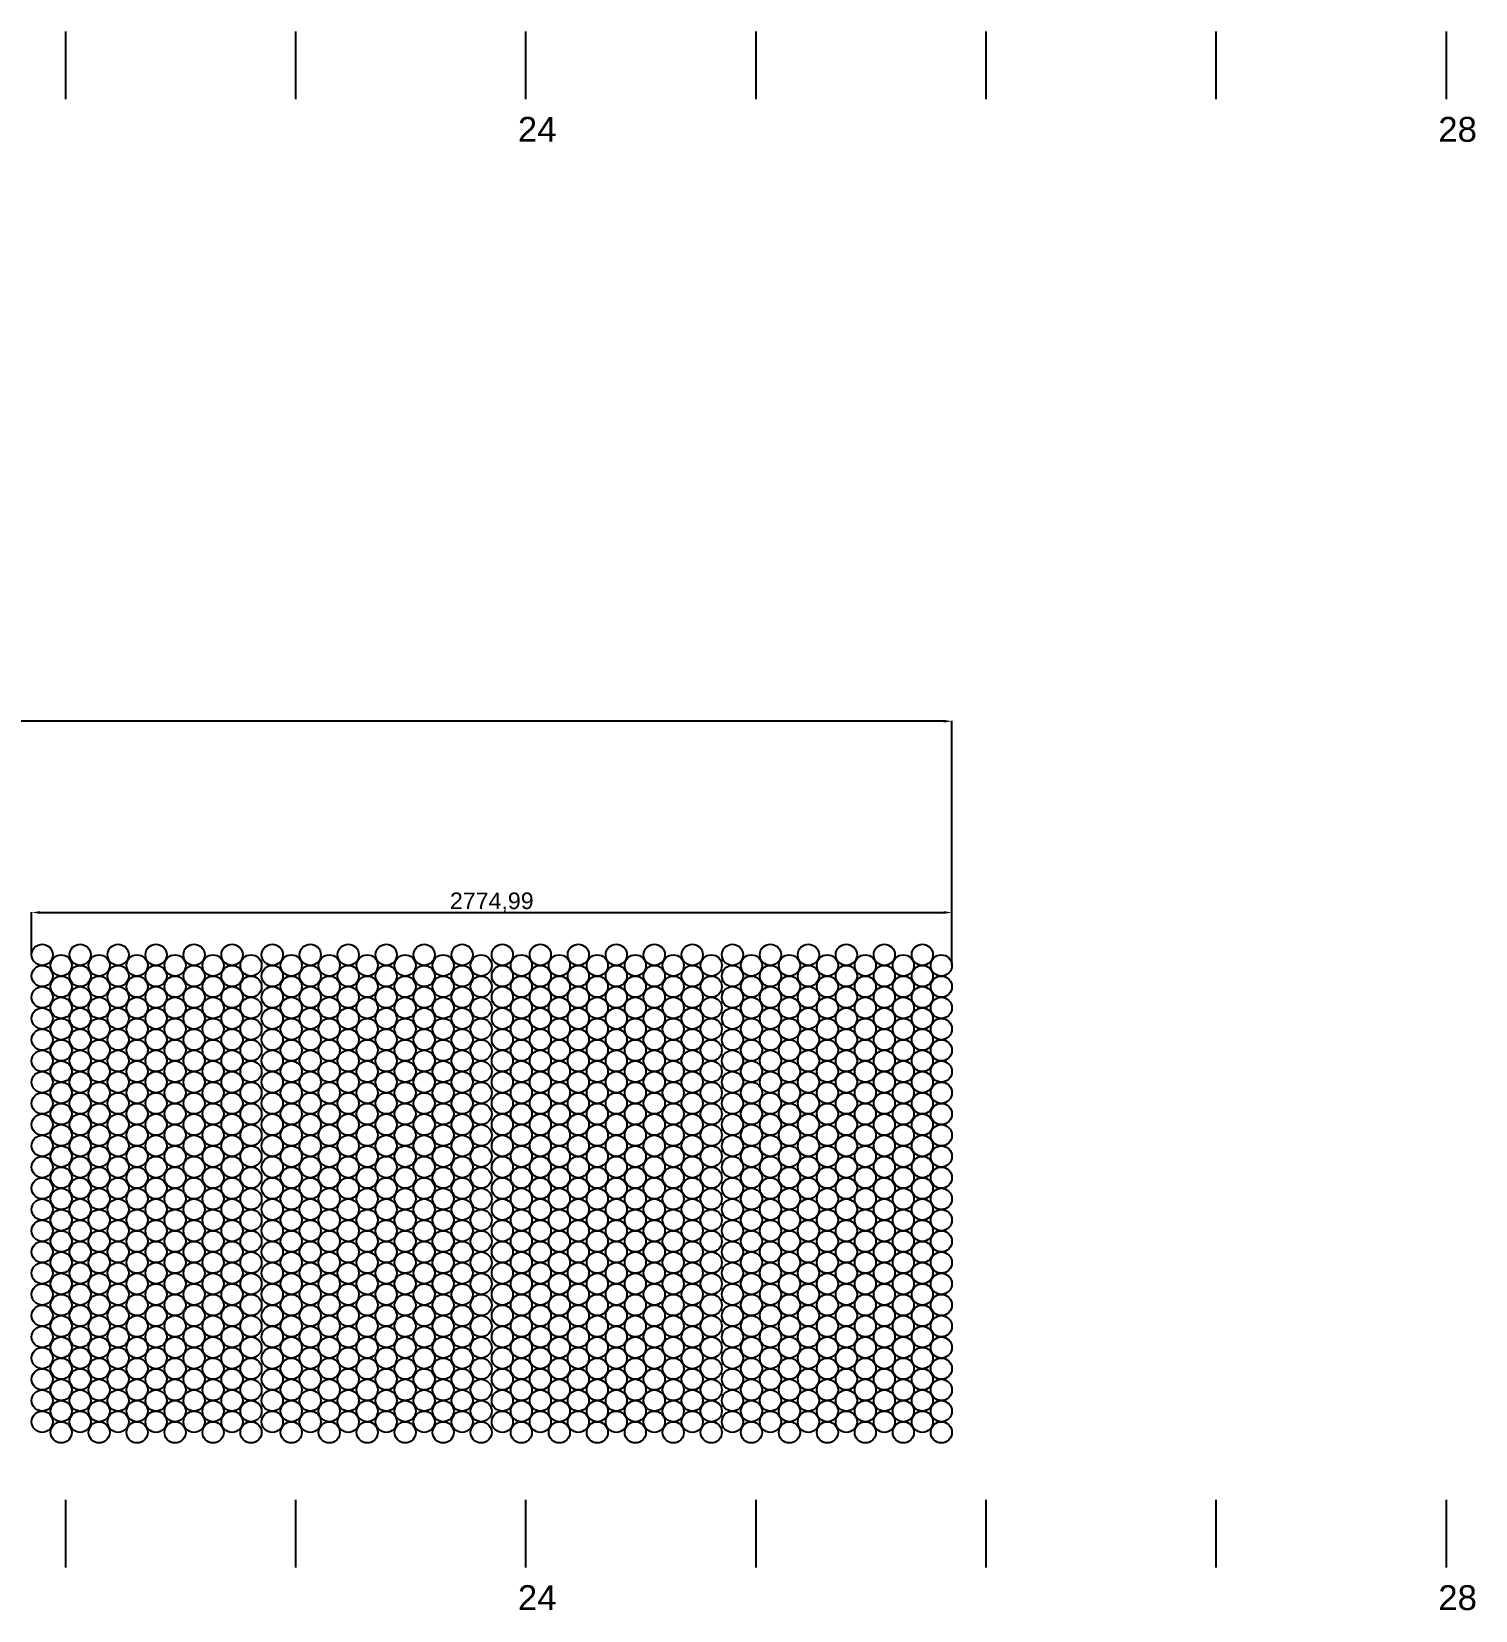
# Model space of a CAD drawing. Header units: millimetres. Extents: x -918 to 51042, y -35619 to 21649.
# Drawn here: x 17710 to 22063, y -35619 to -30858 of the extents above; entities that cross this region are included whole.
import ezdxf

# ---------------------------------------------------------------- set-up
doc = ezdxf.new("R2010")
doc.units = ezdxf.units.MM
doc.layers.add('для лазера', color=7, linetype='Continuous')
doc.styles.get("Standard").update_dxf_attribs({"font": 'arial.ttf'})
doc.dimstyles.new('ISO-25', dxfattribs={"dimtxt": 2.5, "dimasz": 2.5, "dimexe": 1.25, "dimexo": 0.625, "dimtad": 1, "dimtxsty": 'Standard', "dimcen": 2.5, "dimadec": 0, "dimazin": 0, "dimtfac": 1, "dimtmove": 0, "dimatfit": 3, "dimfxl": 1, "dimarcsym": 0})

# ---------------------------------------------------------------- blocks, each defined once
blk = doc.blocks.new('*D53')
at = {"layer": 'Defpoints', "color": 0, "transparency": 16777216}
for p in [(20484.7, -33514.4), (17709.7, -33640), (20484.7, -33674)]:
    blk.add_point(p, dxfattribs=at)
at = {"layer": 'для лазера', "color": 0, "lineweight": -2, "transparency": 16777216}
for p, q in [((17709.7, -33639.4), (17709.7, -33513.2)), ((20484.7, -33673.3), (20484.7, -33513.2)), ((17734.7, -33514.4), (20459.7, -33514.4))]:
    blk.add_line(p, q, dxfattribs=at)
at = {"layer": 'для лазера', "color": 0, "transparency": 16777216}
for points in [[(17734.7, -33510.3), (17734.7, -33518.6), (17709.7, -33514.4)], [(20459.7, -33510.3), (20459.7, -33518.6), (20484.7, -33514.4)]]:
    blk.add_solid(points, dxfattribs=at)
at = {"layer": 'для лазера', "color": 0, "transparency": 16777216, "insert": (19097.2, -33483.8), "char_height": 50, "attachment_point": 5}
blk.add_mtext('2774,99', dxfattribs=at)
blk = doc.blocks.new('*D47')
at = {"layer": 'Defpoints', "color": 0, "transparency": 16777216}
for p in [(2549.1, -32937.7), (2549.1, -33669.9), (20484.7, -33674)]:
    blk.add_point(p, dxfattribs=at)
at = {"layer": 'для лазера', "color": 0, "lineweight": -2, "transparency": 16777216}
for p, q in [((2549.1, -33669.3), (2549.1, -32936.5)), ((20459.7, -32937.7), (2574.1, -32937.7)), ((20484.7, -33673.3), (20484.7, -32936.5))]:
    blk.add_line(p, q, dxfattribs=at)
at = {"layer": 'для лазера', "color": 0, "transparency": 16777216}
for points in [[(2574.1, -32933.5), (2574.1, -32941.9), (2549.1, -32937.7)], [(20459.7, -32933.5), (20459.7, -32941.9), (20484.7, -32937.7)]]:
    blk.add_solid(points, dxfattribs=at)
at = {"layer": 'для лазера', "color": 0, "transparency": 16777216, "insert": (11516.9, -32907), "char_height": 50, "attachment_point": 5}
blk.add_mtext('17935,61', dxfattribs=at)

msp = doc.modelspace()

# ---------------------------------------------------------------- linework, layer by layer
at = {"layer": 'для лазера'}
for p, q in [((17811.757, -30858.247), (17811.757, -31061.719)), ((18505.519, -30858.247), (18505.519, -31061.719)), ((19199.28, -30858.247), (19199.28, -31061.719)), ((19893.042, -30858.247), (19893.042, -31061.719)), ((20586.804, -30858.247), (20586.804, -31061.719)), ((21280.565, -30858.247), (21280.565, -31061.719)), ((21974.327, -30858.247), (21974.327, -31061.719)), ((17811.757, -35285.423), (17811.757, -35488.896)), ((18505.519, -35285.423), (18505.519, -35488.896)), ((19199.28, -35285.423), (19199.28, -35488.896)), ((19893.042, -35285.423), (19893.042, -35488.896)), ((20586.804, -35285.423), (20586.804, -35488.896)), ((21280.565, -35285.423), (21280.565, -35488.896)), ((21974.327, -35285.423), (21974.327, -35488.896))]:
    msp.add_line(p, q, dxfattribs=at)
at = {"layer": 'для лазера', "color": 3}
for centre in [(17741.649, -33641.951), (17798.911, -33673.951), (17856.149, -33641.951), (17913.411, -33673.951), (17970.649, -33641.951), (18027.911, -33673.951), (18085.149, -33641.951), (18142.411, -33673.951), (18199.649, -33641.951), (18256.911, -33673.951), (18314.149, -33641.951), (18371.411, -33673.951), (18435.411, -33641.951), (18492.672, -33673.951), (18549.911, -33641.951), (18607.172, -33673.951), (18664.411, -33641.951), (18721.672, -33673.951), (18778.911, -33641.951), (18836.172, -33673.951), (18893.411, -33641.951), (18950.672, -33673.951), (19007.911, -33641.951), (19065.172, -33673.951), (19129.172, -33641.951), (19186.434, -33673.951), (19243.672, -33641.951), (19300.934, -33673.951), (19358.172, -33641.951), (19415.434, -33673.951), (19472.672, -33641.951), (19529.934, -33673.951), (19587.172, -33641.951), (19644.434, -33673.951), (19701.672, -33641.951), (19758.934, -33673.951), (19822.934, -33641.951), (19880.196, -33673.951), (19937.434, -33641.951), (19994.696, -33673.951), (20051.934, -33641.951), (20109.196, -33673.951), (20166.434, -33641.951), (20223.696, -33673.951), (20280.934, -33641.951), (20338.196, -33673.951), (20395.434, -33641.951), (20452.696, -33673.951), (17741.649, -33705.951), (17856.149, -33705.951), (17970.649, -33705.951), (18085.149, -33705.951), (18199.649, -33705.951), (18314.149, -33705.951), (18435.411, -33705.951), (18549.911, -33705.951), (18664.411, -33705.951), (18778.911, -33705.951), (18893.411, -33705.951), (19007.911, -33705.951), (19129.172, -33705.951), (19243.672, -33705.951), (19358.172, -33705.951), (19472.672, -33705.951), (19587.172, -33705.951), (19701.672, -33705.951), (19822.934, -33705.951), (19937.434, -33705.951), (20051.934, -33705.951), (20166.434, -33705.951), (20280.934, -33705.951), (20395.434, -33705.951), (17741.649, -33769.951), (17798.911, -33737.951), (17856.149, -33769.951), (17913.411, -33737.951), (17970.649, -33769.951), (18027.911, -33737.951), (18085.149, -33769.951), (18142.411, -33737.951), (18199.649, -33769.951), (18256.911, -33737.951), (18314.149, -33769.951), (18371.411, -33737.951), (18435.411, -33769.951), (18492.672, -33737.951), (18549.911, -33769.951), (18607.172, -33737.951), (18664.411, -33769.951), (18721.672, -33737.951), (18778.911, -33769.951), (18836.172, -33737.951), (18893.411, -33769.951), (18950.672, -33737.951), (19007.911, -33769.951), (19065.172, -33737.951), (19129.172, -33769.951), (19186.434, -33737.951), (19243.672, -33769.951), (19300.934, -33737.951), (19358.172, -33769.951), (19415.434, -33737.951), (19472.672, -33769.951), (19529.934, -33737.951), (19587.172, -33769.951), (19644.434, -33737.951), (19701.672, -33769.951), (19758.934, -33737.951), (19822.934, -33769.951), (19880.196, -33737.951), (19937.434, -33769.951), (19994.696, -33737.951), (20051.934, -33769.951), (20109.196, -33737.951), (20166.434, -33769.951), (20223.696, -33737.951), (20280.934, -33769.951), (20338.196, -33737.951), (20395.434, -33769.951), (20452.696, -33737.951), (17798.911, -33801.951), (17913.411, -33801.951), (18027.911, -33801.951), (18142.411, -33801.951), (18256.911, -33801.951), (18371.411, -33801.951), (18492.672, -33801.951), (18607.172, -33801.951), (18721.672, -33801.951), (18836.172, -33801.951), (18950.672, -33801.951), (19065.172, -33801.951), (19186.434, -33801.951), (19300.934, -33801.951), (19415.434, -33801.951), (19529.934, -33801.951), (19644.434, -33801.951), (19758.934, -33801.951), (19880.196, -33801.951), (19994.696, -33801.951), (20109.196, -33801.951), (20223.696, -33801.951), (20338.196, -33801.951), (20452.696, -33801.951), (17741.649, -33833.951), (17798.911, -33865.951), (17856.149, -33833.951), (17913.411, -33865.951), (17970.649, -33833.951), (18027.911, -33865.951), (18085.149, -33833.951), (18142.411, -33865.951), (18199.649, -33833.951), (18256.911, -33865.951), (18314.149, -33833.951), (18371.411, -33865.951), (18435.411, -33833.951), (18492.672, -33865.951), (18549.911, -33833.951), (18607.172, -33865.951), (18664.411, -33833.951), (18721.672, -33865.951), (18778.911, -33833.951), (18836.172, -33865.951), (18893.411, -33833.951), (18950.672, -33865.951), (19007.911, -33833.951), (19065.172, -33865.951), (19129.172, -33833.951), (19186.434, -33865.951), (19243.672, -33833.951), (19300.934, -33865.951), (19358.172, -33833.951), (19415.434, -33865.951), (19472.672, -33833.951), (19529.934, -33865.951), (19587.172, -33833.951), (19644.434, -33865.951), (19701.672, -33833.951), (19758.934, -33865.951), (19822.934, -33833.951), (19880.196, -33865.951), (19937.434, -33833.951), (19994.696, -33865.951), (20051.934, -33833.951), (20109.196, -33865.951), (20166.434, -33833.951), (20223.696, -33865.951), (20280.934, -33833.951), (20338.196, -33865.951), (20395.434, -33833.951), (20452.696, -33865.951), (17741.649, -33897.951), (17856.149, -33897.951), (17970.649, -33897.951), (18085.149, -33897.951), (18199.649, -33897.951), (18314.149, -33897.951), (18435.411, -33897.951), (18549.911, -33897.951), (18664.411, -33897.951), (18778.911, -33897.951), (18893.411, -33897.951), (19007.911, -33897.951), (19129.172, -33897.951), (19243.672, -33897.951), (19358.172, -33897.951), (19472.672, -33897.951), (19587.172, -33897.951), (19701.672, -33897.951), (19822.934, -33897.951), (19937.434, -33897.951), (20051.934, -33897.951), (20166.434, -33897.951), (20280.934, -33897.951), (20395.434, -33897.951), (17741.649, -33961.951), (17798.911, -33929.951), (17856.149, -33961.951), (17913.411, -33929.951), (17970.649, -33961.951), (18027.911, -33929.951), (18085.149, -33961.951), (18142.411, -33929.951), (18199.649, -33961.951), (18256.911, -33929.951), (18314.149, -33961.951), (18371.411, -33929.951), (18435.411, -33961.951), (18492.672, -33929.951), (18549.911, -33961.951), (18607.172, -33929.951), (18664.411, -33961.951), (18721.672, -33929.951), (18778.911, -33961.951), (18836.172, -33929.951), (18893.411, -33961.951), (18950.672, -33929.951), (19007.911, -33961.951), (19065.172, -33929.951), (19129.172, -33961.951), (19186.434, -33929.951), (19243.672, -33961.951), (19300.934, -33929.951), (19358.172, -33961.951), (19415.434, -33929.951), (19472.672, -33961.951), (19529.934, -33929.951), (19587.172, -33961.951), (19644.434, -33929.951), (19701.672, -33961.951), (19758.934, -33929.951), (19822.934, -33961.951), (19880.196, -33929.951), (19937.434, -33961.951), (19994.696, -33929.951), (20051.934, -33961.951), (20109.196, -33929.951), (20166.434, -33961.951), (20223.696, -33929.951), (20280.934, -33961.951), (20338.196, -33929.951), (20395.434, -33961.951), (20452.696, -33929.951), (17798.911, -33993.951), (17913.411, -33993.951), (18027.911, -33993.951), (18142.411, -33993.951), (18256.911, -33993.951), (18371.411, -33993.951), (18492.672, -33993.951), (18607.172, -33993.951), (18721.672, -33993.951), (18836.172, -33993.951), (18950.672, -33993.951), (19065.172, -33993.951), (19186.434, -33993.951), (19300.934, -33993.951), (19415.434, -33993.951), (19529.934, -33993.951), (19644.434, -33993.951), (19758.934, -33993.951), (19880.196, -33993.951), (19994.696, -33993.951), (20109.196, -33993.951), (20223.696, -33993.951), (20338.196, -33993.951), (20452.696, -33993.951), (17741.649, -34025.951), (17798.911, -34057.951), (17856.149, -34025.951), (17913.411, -34057.951), (17970.649, -34025.951), (18027.911, -34057.951), (18085.149, -34025.951), (18142.411, -34057.951), (18199.649, -34025.951), (18256.911, -34057.951), (18314.149, -34025.951), (18371.411, -34057.951), (18435.411, -34025.951), (18492.672, -34057.951), (18549.911, -34025.951), (18607.172, -34057.951), (18664.411, -34025.951), (18721.672, -34057.951), (18778.911, -34025.951), (18836.172, -34057.951), (18893.411, -34025.951), (18950.672, -34057.951), (19007.911, -34025.951), (19065.172, -34057.951), (19129.172, -34025.951), (19186.434, -34057.951), (19243.672, -34025.951), (19300.934, -34057.951), (19358.172, -34025.951), (19415.434, -34057.951), (19472.672, -34025.951), (19529.934, -34057.951), (19587.172, -34025.951), (19644.434, -34057.951), (19701.672, -34025.951), (19758.934, -34057.951), (19822.934, -34025.951), (19880.196, -34057.951), (19937.434, -34025.951), (19994.696, -34057.951), (20051.934, -34025.951), (20109.196, -34057.951), (20166.434, -34025.951), (20223.696, -34057.951), (20280.934, -34025.951), (20338.196, -34057.951), (20395.434, -34025.951), (20452.696, -34057.951), (17741.649, -34089.951), (17856.149, -34089.951), (17970.649, -34089.951), (18085.149, -34089.951), (18199.649, -34089.951), (18314.149, -34089.951), (18435.411, -34089.951), (18549.911, -34089.951), (18664.411, -34089.951), (18778.911, -34089.951), (18893.411, -34089.951), (19007.911, -34089.951), (19129.172, -34089.951), (19243.672, -34089.951), (19358.172, -34089.951), (19472.672, -34089.951), (19587.172, -34089.951), (19701.672, -34089.951), (19822.934, -34089.951), (19937.434, -34089.951), (20051.934, -34089.951), (20166.434, -34089.951), (20280.934, -34089.951), (20395.434, -34089.951), (17741.649, -34153.951), (17798.911, -34121.951), (17856.149, -34153.951), (17913.411, -34121.951), (17970.649, -34153.951), (18027.911, -34121.951), (18085.149, -34153.951), (18142.411, -34121.951), (18199.649, -34153.951), (18256.911, -34121.951), (18314.149, -34153.951), (18371.411, -34121.951), (18435.411, -34153.951), (18492.672, -34121.951), (18549.911, -34153.951), (18607.172, -34121.951), (18664.411, -34153.951), (18721.672, -34121.951), (18778.911, -34153.951), (18836.172, -34121.951), (18893.411, -34153.951), (18950.672, -34121.951), (19007.911, -34153.951), (19065.172, -34121.951), (19129.172, -34153.951), (19186.434, -34121.951), (19243.672, -34153.951), (19300.934, -34121.951), (19358.172, -34153.951), (19415.434, -34121.951), (19472.672, -34153.951), (19529.934, -34121.951), (19587.172, -34153.951), (19644.434, -34121.951), (19701.672, -34153.951), (19758.934, -34121.951), (19822.934, -34153.951), (19880.196, -34121.951), (19937.434, -34153.951), (19994.696, -34121.951), (20051.934, -34153.951), (20109.196, -34121.951), (20166.434, -34153.951), (20223.696, -34121.951), (20280.934, -34153.951), (20338.196, -34121.951), (20395.434, -34153.951), (20452.696, -34121.951), (17798.911, -34185.951), (17913.411, -34185.951), (18027.911, -34185.951), (18142.411, -34185.951), (18256.911, -34185.951), (18371.411, -34185.951), (18492.672, -34185.951), (18607.172, -34185.951), (18721.672, -34185.951), (18836.172, -34185.951), (18950.672, -34185.951), (19065.172, -34185.951), (19186.434, -34185.951), (19300.934, -34185.951), (19415.434, -34185.951), (19529.934, -34185.951), (19644.434, -34185.951), (19758.934, -34185.951), (19880.196, -34185.951), (19994.696, -34185.951), (20109.196, -34185.951), (20223.696, -34185.951), (20338.196, -34185.951), (20452.696, -34185.951), (17741.649, -34217.951), (17798.911, -34249.951), (17856.149, -34217.951), (17913.411, -34249.951), (17970.649, -34217.951), (18027.911, -34249.951), (18085.149, -34217.951), (18142.411, -34249.951), (18199.649, -34217.951), (18256.911, -34249.951), (18314.149, -34217.951), (18371.411, -34249.951), (18435.411, -34217.951), (18492.672, -34249.951), (18549.911, -34217.951), (18607.172, -34249.951), (18664.411, -34217.951), (18721.672, -34249.951), (18778.911, -34217.951), (18836.172, -34249.951), (18893.411, -34217.951), (18950.672, -34249.951), (19007.911, -34217.951), (19065.172, -34249.951), (19129.172, -34217.951), (19186.434, -34249.951), (19243.672, -34217.951), (19300.934, -34249.951), (19358.172, -34217.951), (19415.434, -34249.951), (19472.672, -34217.951), (19529.934, -34249.951), (19587.172, -34217.951), (19644.434, -34249.951), (19701.672, -34217.951), (19758.934, -34249.951), (19822.934, -34217.951), (19880.196, -34249.951), (19937.434, -34217.951), (19994.696, -34249.951), (20051.934, -34217.951), (20109.196, -34249.951), (20166.434, -34217.951), (20223.696, -34249.951), (20280.934, -34217.951), (20338.196, -34249.951), (20395.434, -34217.951), (20452.696, -34249.951), (17741.649, -34281.951), (17856.149, -34281.951), (17970.649, -34281.951), (18085.149, -34281.951), (18199.649, -34281.951), (18314.149, -34281.951), (18435.411, -34281.951), (18549.911, -34281.951), (18664.411, -34281.951), (18778.911, -34281.951), (18893.411, -34281.951), (19007.911, -34281.951), (19129.172, -34281.951), (19243.672, -34281.951), (19358.172, -34281.951), (19472.672, -34281.951), (19587.172, -34281.951), (19701.672, -34281.951), (19822.934, -34281.951), (19937.434, -34281.951), (20051.934, -34281.951), (20166.434, -34281.951), (20280.934, -34281.951), (20395.434, -34281.951), (17741.649, -34345.951), (17798.911, -34313.951), (17856.149, -34345.951), (17913.411, -34313.951), (17970.649, -34345.951), (18027.911, -34313.951), (18085.149, -34345.951), (18142.411, -34313.951), (18199.649, -34345.951), (18256.911, -34313.951), (18314.149, -34345.951), (18371.411, -34313.951), (18435.411, -34345.951), (18492.672, -34313.951), (18549.911, -34345.951), (18607.172, -34313.951), (18664.411, -34345.951), (18721.672, -34313.951), (18778.911, -34345.951), (18836.172, -34313.951), (18893.411, -34345.951), (18950.672, -34313.951), (19007.911, -34345.951), (19065.172, -34313.951), (19129.172, -34345.951), (19186.434, -34313.951), (19243.672, -34345.951), (19300.934, -34313.951), (19358.172, -34345.951), (19415.434, -34313.951), (19472.672, -34345.951), (19529.934, -34313.951), (19587.172, -34345.951), (19644.434, -34313.951), (19701.672, -34345.951), (19758.934, -34313.951), (19822.934, -34345.951), (19880.196, -34313.951), (19937.434, -34345.951), (19994.696, -34313.951), (20051.934, -34345.951), (20109.196, -34313.951), (20166.434, -34345.951), (20223.696, -34313.951), (20280.934, -34345.951), (20338.196, -34313.951), (20395.434, -34345.951), (20452.696, -34313.951), (17798.911, -34377.951), (17913.411, -34377.951), (18027.911, -34377.951), (18142.411, -34377.951), (18256.911, -34377.951), (18371.411, -34377.951), (18492.672, -34377.951), (18607.172, -34377.951), (18721.672, -34377.951), (18836.172, -34377.951), (18950.672, -34377.951), (19065.172, -34377.951), (19186.434, -34377.951), (19300.934, -34377.951), (19415.434, -34377.951), (19529.934, -34377.951), (19644.434, -34377.951), (19758.934, -34377.951), (19880.196, -34377.951), (19994.696, -34377.951), (20109.196, -34377.951), (20223.696, -34377.951), (20338.196, -34377.951), (20452.696, -34377.951), (17741.649, -34409.951), (17798.911, -34441.951), (17856.149, -34409.951), (17913.411, -34441.951), (17970.649, -34409.951), (18027.911, -34441.951), (18085.149, -34409.951), (18142.411, -34441.951), (18199.649, -34409.951), (18256.911, -34441.951), (18314.149, -34409.951), (18371.411, -34441.951), (18435.411, -34409.951), (18492.672, -34441.951), (18549.911, -34409.951), (18607.172, -34441.951), (18664.411, -34409.951), (18721.672, -34441.951), (18778.911, -34409.951), (18836.172, -34441.951), (18893.411, -34409.951), (18950.672, -34441.951), (19007.911, -34409.951), (19065.172, -34441.951), (19129.172, -34409.951), (19186.434, -34441.951), (19243.672, -34409.951), (19300.934, -34441.951), (19358.172, -34409.951), (19415.434, -34441.951), (19472.672, -34409.951), (19529.934, -34441.951), (19587.172, -34409.951), (19644.434, -34441.951), (19701.672, -34409.951), (19758.934, -34441.951), (19822.934, -34409.951), (19880.196, -34441.951), (19937.434, -34409.951), (19994.696, -34441.951), (20051.934, -34409.951), (20109.196, -34441.951), (20166.434, -34409.951), (20223.696, -34441.951), (20280.934, -34409.951), (20338.196, -34441.951), (20395.434, -34409.951), (20452.696, -34441.951), (17741.649, -34473.951), (17856.149, -34473.951), (17970.649, -34473.951), (18085.149, -34473.951), (18199.649, -34473.951), (18314.149, -34473.951), (18435.411, -34473.951), (18549.911, -34473.951), (18664.411, -34473.951), (18778.911, -34473.951), (18893.411, -34473.951), (19007.911, -34473.951), (19129.172, -34473.951), (19243.672, -34473.951), (19358.172, -34473.951), (19472.672, -34473.951), (19587.172, -34473.951), (19701.672, -34473.951), (19822.934, -34473.951), (19937.434, -34473.951), (20051.934, -34473.951), (20166.434, -34473.951), (20280.934, -34473.951), (20395.434, -34473.951), (17741.649, -34537.951), (17798.911, -34505.951), (17856.149, -34537.951), (17913.411, -34505.951), (17970.649, -34537.951), (18027.911, -34505.951), (18085.149, -34537.951), (18142.411, -34505.951), (18199.649, -34537.951), (18256.911, -34505.951), (18314.149, -34537.951), (18371.411, -34505.951), (18435.411, -34537.951), (18492.672, -34505.951), (18549.911, -34537.951), (18607.172, -34505.951), (18664.411, -34537.951), (18721.672, -34505.951), (18778.911, -34537.951), (18836.172, -34505.951), (18893.411, -34537.951), (18950.672, -34505.951), (19007.911, -34537.951), (19065.172, -34505.951), (19129.172, -34537.951), (19186.434, -34505.951), (19243.672, -34537.951), (19300.934, -34505.951), (19358.172, -34537.951), (19415.434, -34505.951), (19472.672, -34537.951), (19529.934, -34505.951), (19587.172, -34537.951), (19644.434, -34505.951), (19701.672, -34537.951), (19758.934, -34505.951), (19822.934, -34537.951), (19880.196, -34505.951), (19937.434, -34537.951), (19994.696, -34505.951), (20051.934, -34537.951), (20109.196, -34505.951), (20166.434, -34537.951), (20223.696, -34505.951), (20280.934, -34537.951), (20338.196, -34505.951), (20395.434, -34537.951), (20452.696, -34505.951), (17798.911, -34569.951), (17913.411, -34569.951), (18027.911, -34569.951), (18142.411, -34569.951), (18256.911, -34569.951), (18371.411, -34569.951), (18492.672, -34569.951), (18607.172, -34569.951), (18721.672, -34569.951), (18836.172, -34569.951), (18950.672, -34569.951), (19065.172, -34569.951), (19186.434, -34569.951), (19300.934, -34569.951), (19415.434, -34569.951), (19529.934, -34569.951), (19644.434, -34569.951), (19758.934, -34569.951), (19880.196, -34569.951), (19994.696, -34569.951), (20109.196, -34569.951), (20223.696, -34569.951), (20338.196, -34569.951), (20452.696, -34569.951), (17741.649, -34601.951), (17798.911, -34633.951), (17856.149, -34601.951), (17913.411, -34633.951), (17970.649, -34601.951), (18027.911, -34633.951), (18085.149, -34601.951), (18142.411, -34633.951), (18199.649, -34601.951), (18256.911, -34633.951), (18314.149, -34601.951), (18371.411, -34633.951), (18435.411, -34601.951), (18492.672, -34633.951), (18549.911, -34601.951), (18607.172, -34633.951), (18664.411, -34601.951), (18721.672, -34633.951), (18778.911, -34601.951), (18836.172, -34633.951), (18893.411, -34601.951), (18950.672, -34633.951), (19007.911, -34601.951), (19065.172, -34633.951), (19129.172, -34601.951), (19186.434, -34633.951), (19243.672, -34601.951), (19300.934, -34633.951), (19358.172, -34601.951), (19415.434, -34633.951), (19472.672, -34601.951), (19529.934, -34633.951), (19587.172, -34601.951), (19644.434, -34633.951), (19701.672, -34601.951), (19758.934, -34633.951), (19822.934, -34601.951), (19880.196, -34633.951), (19937.434, -34601.951), (19994.696, -34633.951), (20051.934, -34601.951), (20109.196, -34633.951), (20166.434, -34601.951), (20223.696, -34633.951), (20280.934, -34601.951), (20338.196, -34633.951), (20395.434, -34601.951), (20452.696, -34633.951), (17741.649, -34665.951), (17856.149, -34665.951), (17970.649, -34665.951), (18085.149, -34665.951), (18199.649, -34665.951), (18314.149, -34665.951), (18435.411, -34665.951), (18549.911, -34665.951), (18664.411, -34665.951), (18778.911, -34665.951), (18893.411, -34665.951), (19007.911, -34665.951), (19129.172, -34665.951), (19243.672, -34665.951), (19358.172, -34665.951), (19472.672, -34665.951), (19587.172, -34665.951), (19701.672, -34665.951), (19822.934, -34665.951), (19937.434, -34665.951), (20051.934, -34665.951), (20166.434, -34665.951), (20280.934, -34665.951), (20395.434, -34665.951), (17741.649, -34729.951), (17798.911, -34697.951), (17856.149, -34729.951), (17913.411, -34697.951), (17970.649, -34729.951), (18027.911, -34697.951), (18085.149, -34729.951), (18142.411, -34697.951), (18199.649, -34729.951), (18256.911, -34697.951), (18314.149, -34729.951), (18371.411, -34697.951), (18435.411, -34729.951), (18492.672, -34697.951), (18549.911, -34729.951), (18607.172, -34697.951), (18664.411, -34729.951), (18721.672, -34697.951), (18778.911, -34729.951), (18836.172, -34697.951), (18893.411, -34729.951), (18950.672, -34697.951), (19007.911, -34729.951), (19065.172, -34697.951), (19129.172, -34729.951), (19186.434, -34697.951), (19243.672, -34729.951), (19300.934, -34697.951), (19358.172, -34729.951), (19415.434, -34697.951), (19472.672, -34729.951), (19529.934, -34697.951), (19587.172, -34729.951), (19644.434, -34697.951), (19701.672, -34729.951), (19758.934, -34697.951), (19822.934, -34729.951), (19880.196, -34697.951), (19937.434, -34729.951), (19994.696, -34697.951), (20051.934, -34729.951), (20109.196, -34697.951), (20166.434, -34729.951), (20223.696, -34697.951), (20280.934, -34729.951), (20338.196, -34697.951), (20395.434, -34729.951), (20452.696, -34697.951), (17798.911, -34761.951), (17913.411, -34761.951), (18027.911, -34761.951), (18142.411, -34761.951), (18256.911, -34761.951), (18371.411, -34761.951), (18492.672, -34761.951), (18607.172, -34761.951), (18721.672, -34761.951), (18836.172, -34761.951), (18950.672, -34761.951), (19065.172, -34761.951), (19186.434, -34761.951), (19300.934, -34761.951), (19415.434, -34761.951), (19529.934, -34761.951), (19644.434, -34761.951), (19758.934, -34761.951), (19880.196, -34761.951), (19994.696, -34761.951), (20109.196, -34761.951), (20223.696, -34761.951), (20338.196, -34761.951), (20452.696, -34761.951), (17741.649, -34793.951), (17798.911, -34825.951), (17856.149, -34793.951), (17913.411, -34825.951), (17970.649, -34793.951), (18027.911, -34825.951), (18085.149, -34793.951), (18142.411, -34825.951), (18199.649, -34793.951), (18256.911, -34825.951), (18314.149, -34793.951), (18371.411, -34825.951), (18435.411, -34793.951), (18492.672, -34825.951), (18549.911, -34793.951), (18607.172, -34825.951), (18664.411, -34793.951), (18721.672, -34825.951), (18778.911, -34793.951), (18836.172, -34825.951), (18893.411, -34793.951), (18950.672, -34825.951), (19007.911, -34793.951), (19065.172, -34825.951), (19129.172, -34793.951), (19186.434, -34825.951), (19243.672, -34793.951), (19300.934, -34825.951), (19358.172, -34793.951), (19415.434, -34825.951), (19472.672, -34793.951), (19529.934, -34825.951), (19587.172, -34793.951), (19644.434, -34825.951), (19701.672, -34793.951), (19758.934, -34825.951), (19822.934, -34793.951), (19880.196, -34825.951), (19937.434, -34793.951), (19994.696, -34825.951), (20051.934, -34793.951), (20109.196, -34825.951), (20166.434, -34793.951), (20223.696, -34825.951), (20280.934, -34793.951), (20338.196, -34825.951), (20395.434, -34793.951), (20452.696, -34825.951), (17741.649, -34857.951), (17856.149, -34857.951), (17970.649, -34857.951), (18085.149, -34857.951), (18199.649, -34857.951), (18314.149, -34857.951), (18435.411, -34857.951), (18549.911, -34857.951), (18664.411, -34857.951), (18778.911, -34857.951), (18893.411, -34857.951), (19007.911, -34857.951), (19129.172, -34857.951), (19243.672, -34857.951), (19358.172, -34857.951), (19472.672, -34857.951), (19587.172, -34857.951), (19701.672, -34857.951), (19822.934, -34857.951), (19937.434, -34857.951), (20051.934, -34857.951), (20166.434, -34857.951), (20280.934, -34857.951), (20395.434, -34857.951), (17741.649, -34921.951), (17798.911, -34889.951), (17856.149, -34921.951), (17913.411, -34889.951), (17970.649, -34921.951), (18027.911, -34889.951), (18085.149, -34921.951), (18142.411, -34889.951), (18199.649, -34921.951), (18256.911, -34889.951), (18314.149, -34921.951), (18371.411, -34889.951), (18435.411, -34921.951), (18492.672, -34889.951), (18549.911, -34921.951), (18607.172, -34889.951), (18664.411, -34921.951), (18721.672, -34889.951), (18778.911, -34921.951), (18836.172, -34889.951), (18893.411, -34921.951), (18950.672, -34889.951), (19007.911, -34921.951), (19065.172, -34889.951), (19129.172, -34921.951), (19186.434, -34889.951), (19243.672, -34921.951), (19300.934, -34889.951), (19358.172, -34921.951), (19415.434, -34889.951), (19472.672, -34921.951), (19529.934, -34889.951), (19587.172, -34921.951), (19644.434, -34889.951), (19701.672, -34921.951), (19758.934, -34889.951), (19822.934, -34921.951), (19880.196, -34889.951), (19937.434, -34921.951), (19994.696, -34889.951), (20051.934, -34921.951), (20109.196, -34889.951), (20166.434, -34921.951), (20223.696, -34889.951), (20280.934, -34921.951), (20338.196, -34889.951), (20395.434, -34921.951), (20452.696, -34889.951), (17798.911, -34953.951), (17913.411, -34953.951), (18027.911, -34953.951), (18142.411, -34953.951), (18256.911, -34953.951), (18371.411, -34953.951), (18492.672, -34953.951), (18607.172, -34953.951), (18721.672, -34953.951), (18836.172, -34953.951), (18950.672, -34953.951), (19065.172, -34953.951), (19186.434, -34953.951), (19300.934, -34953.951), (19415.434, -34953.951), (19529.934, -34953.951), (19644.434, -34953.951), (19758.934, -34953.951), (19880.196, -34953.951), (19994.696, -34953.951), (20109.196, -34953.951), (20223.696, -34953.951), (20338.196, -34953.951), (20452.696, -34953.951), (17741.649, -34985.951), (17798.911, -35017.951), (17856.149, -34985.951), (17913.411, -35017.951), (17970.649, -34985.951), (18027.911, -35017.951), (18085.149, -34985.951), (18142.411, -35017.951), (18199.649, -34985.951), (18256.911, -35017.951), (18314.149, -34985.951), (18371.411, -35017.951), (18435.411, -34985.951), (18492.672, -35017.951), (18549.911, -34985.951), (18607.172, -35017.951), (18664.411, -34985.951), (18721.672, -35017.951), (18778.911, -34985.951), (18836.172, -35017.951), (18893.411, -34985.951), (18950.672, -35017.951), (19007.911, -34985.951), (19065.172, -35017.951), (19129.172, -34985.951), (19186.434, -35017.951), (19243.672, -34985.951), (19300.934, -35017.951), (19358.172, -34985.951), (19415.434, -35017.951), (19472.672, -34985.951), (19529.934, -35017.951), (19587.172, -34985.951), (19644.434, -35017.951), (19701.672, -34985.951), (19758.934, -35017.951), (19822.934, -34985.951), (19880.196, -35017.951), (19937.434, -34985.951), (19994.696, -35017.951), (20051.934, -34985.951), (20109.196, -35017.951), (20166.434, -34985.951), (20223.696, -35017.951), (20280.934, -34985.951), (20338.196, -35017.951), (20395.434, -34985.951), (20452.696, -35017.951), (17741.649, -35049.951), (17856.149, -35049.951), (17970.649, -35049.951), (18085.149, -35049.951), (18199.649, -35049.951), (18314.149, -35049.951), (18435.411, -35049.951), (18549.911, -35049.951), (18664.411, -35049.951), (18778.911, -35049.951), (18893.411, -35049.951), (19007.911, -35049.951), (19129.172, -35049.951), (19243.672, -35049.951), (19358.172, -35049.951), (19472.672, -35049.951), (19587.172, -35049.951), (19701.672, -35049.951), (19822.934, -35049.951), (19937.434, -35049.951), (20051.934, -35049.951), (20166.434, -35049.951), (20280.934, -35049.951), (20395.434, -35049.951), (17798.911, -35081.951), (17913.411, -35081.951), (18027.911, -35081.951), (18142.411, -35081.951), (18256.911, -35081.951), (18371.411, -35081.951), (18492.672, -35081.951), (18607.172, -35081.951), (18721.672, -35081.951), (18836.172, -35081.951), (18950.672, -35081.951), (19065.172, -35081.951), (19186.434, -35081.951), (19300.934, -35081.951), (19415.434, -35081.951), (19529.934, -35081.951), (19644.434, -35081.951), (19758.934, -35081.951), (19880.196, -35081.951), (19994.696, -35081.951), (20109.196, -35081.951), (20223.696, -35081.951), (20338.196, -35081.951), (20452.696, -35081.951)]:
    msp.add_circle(centre, 32, dxfattribs=at)

# ---------------------------------------------------------------- texts
at = {"layer": 'для лазера', "char_height": 75, "attachment_point": 1}
for s, insert in [('24', (19176.004, -31115.531)), ('28', (21951.051, -31115.531)), ('24', (19176.004, -35542.708)), ('28', (21951.051, -35542.708))]:
    msp.add_mtext_dynamic_manual_height_columns(s, width=205.806, gutter_width=12.5, heights=[0], dxfattribs=dict(at, insert=insert))

# ---------------------------------------------------------------- dimensions: what is measured, and where the dimension line sits
at = {"layer": 'для лазера'}
for base, p1, p2, picture, middle in [((2549.082, -32937.714), (20484.696, -33673.951), (2549.082, -33669.891), '*D47', (11516.889, -32907.041)), ((20484.696, -33514.432), (17709.706, -33640.042), (20484.696, -33673.951), '*D53', (19097.201, -33483.759))]:
    dim = msp.add_linear_dim(base=base, p1=p1, p2=p2, dimstyle='ISO-25', override={"dimtxt": 50, "dimasz": 25}, dxfattribs=at)
    dim.commit()
    dim.dimension.update_dxf_attribs({"geometry": picture, "text_midpoint": middle})

doc.saveas('drawing.dxf')
